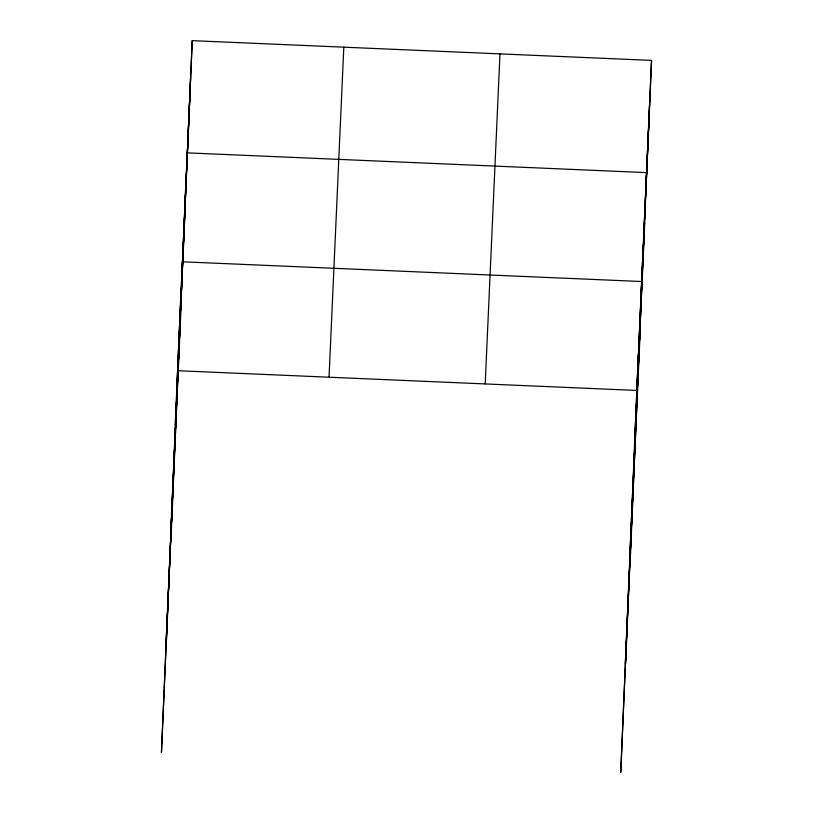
<?xml version="1.0" encoding="UTF-8"?>
<svg xmlns="http://www.w3.org/2000/svg" width="813" height="813" viewBox="0 0 813 813"><rect width="100%" height="100%" fill="white"/><g stroke="black" fill="none" stroke-linecap="round" stroke-linejoin="round"><path stroke-width="1.22" d="M192.234 40.65L161.452 752.604L192.234 40.65L651.548 60.396L620.766 772.35L638.398 354.133M176.817 388.573L180.71 298.086M166.33 643.693L182.336 261.776L641.65 281.522L625.644 663.438M181.695 279.662L185.588 189.175M171.208 534.771L187.214 152.864L646.518 172.61L630.512 554.517M186.614 169.643L190.557 78.058M641 299.408L643.276 245.221M645.929 189.388L649.872 97.804M175.191 424.884L189.968 94.836M170.659 533.033L185.435 202.986M165.984 644.455L180.76 314.407M329.031 377.212L343.808 47.164M485.198 383.919L499.975 53.882M651.548 60.396L636.772 390.443L177.468 370.698M634.496 444.62L649.272 114.582M629.963 552.769L644.739 222.732M625.299 664.201L640.075 334.153"/></g></svg>
